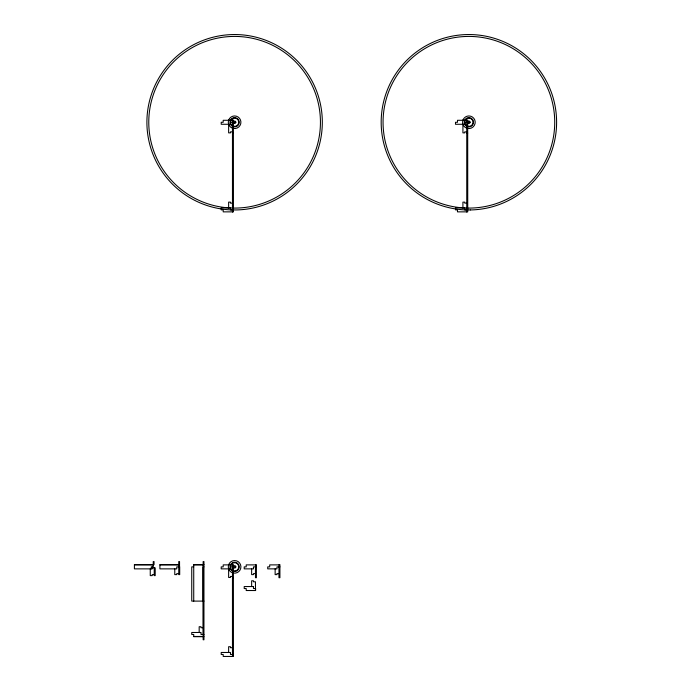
<?xml version="1.0" encoding="UTF-8"?>
<svg xmlns="http://www.w3.org/2000/svg" width="691" height="691" viewBox="0 0 691 691"><rect width="100%" height="100%" fill="white"/><g stroke="black" fill="none" stroke-linecap="round" stroke-linejoin="round"><path stroke-width="1.04" d="M232.617 120.294L223.202 120.294L223.202 122.281L221.206 122.281L221.206 124.276L230.466 124.276L230.466 122.281L233.411 122.281M466.9 120.294L457.485 120.294L457.485 122.281L455.49 122.281L455.49 124.276L464.749 124.276L464.749 122.281L467.695 122.281M232.617 122.255L235.804 122.255M466.9 122.255L470.087 122.255M232.461 131.877L230.466 131.877L230.466 132.871L228.635 132.871L228.635 124.276M466.745 131.877L464.749 131.877L464.749 132.871L462.918 132.871L462.918 124.276M232.461 133.113L233.411 133.113L233.454 211.861L223.202 211.861L223.202 209.865L221.206 209.865L221.206 207.879L230.466 207.879L230.466 209.865L235.976 209.952A87.714 87.714 0 0 0 312.557 82.03A87.714 87.714 0 0 0 163.922 70.318A87.714 87.714 0 0 0 219.522 208.656L222.243 209.088A87.714 87.714 0 0 0 230.466 209.865L233.454 209.865M466.745 133.113L467.695 133.113L467.738 211.861L457.485 211.861L457.485 209.865L455.49 209.865L455.49 207.879L464.749 207.879L464.749 209.865L467.505 209.952M232.461 203.119L230.466 203.119L230.466 202.126L228.635 202.126L228.635 207.879L234.024 208.086A85.831 85.831 0 0 0 310.104 81.417A85.831 85.831 0 0 0 162.454 75.768A85.831 85.831 0 0 0 228.635 207.879M466.745 203.119L464.749 203.119L464.749 202.126L462.918 202.126L462.918 207.879L468.308 208.086A85.831 85.831 0 0 0 544.387 81.417A85.831 85.831 0 0 0 396.738 75.768A85.831 85.831 0 0 0 462.918 207.879M179.548 564.651L159.915 564.651L159.915 568.866L176.758 568.866L176.758 566.879L179.703 566.879L179.703 574.618L178.753 574.618L178.753 561.567L179.548 561.567L179.548 566.879M203.949 564.651L193.73 564.651L193.73 601.101M134.408 564.884L153.247 564.884M159.915 564.884L178.753 564.884M193.73 564.884L203.154 564.884M232.617 564.884L223.202 564.884L223.202 566.879L221.206 566.879L221.206 568.866L230.466 568.866L230.466 566.879L235.804 566.845A1.192 1.192 0 0 0 234.007 565.808A1.192 1.192 0 0 0 234.007 567.881A1.192 1.192 0 0 0 235.804 566.845M255.618 564.884L246.203 564.884L246.203 566.879L244.208 566.879L244.208 568.866L253.467 568.866L253.467 566.879L256.413 566.845M279.121 564.884L269.697 564.884L269.697 566.879L267.711 566.879L267.711 568.866L276.97 568.866L276.97 566.879L279.915 566.879M193.73 566.879L191.744 566.879L191.744 601.101L203.949 601.101M203.949 566.879L202.99 566.879L202.99 634.468M152.245 567.872L155.199 567.872L155.199 575.612L154.24 575.612L154.24 567.872M178.753 573.625L176.758 573.625L176.758 574.618L174.771 574.618L174.771 568.866M255.463 573.625L253.467 573.625L253.467 574.618L251.636 574.618L251.636 568.866M278.957 573.625L276.97 573.625L276.97 574.618L275.139 574.618L275.139 568.866M154.24 574.618L152.245 574.618L152.245 575.612L150.258 575.612L150.258 568.866M232.461 576.467L230.466 576.467L230.466 577.46L228.635 577.46L228.635 568.866M232.461 577.711L233.411 577.711L233.454 656.45L223.202 656.45L223.202 654.463L221.206 654.463L221.206 652.468L230.466 652.468L230.466 654.463L233.454 654.463M202.99 627.722L201.003 627.722L201.003 626.728L199.172 626.728L199.172 632.481M203.949 634.468L201.003 634.468L201.003 632.481L191.744 632.481L191.744 634.468L193.73 634.468L193.73 636.696L203.949 636.696M193.73 636.463L203.154 636.463M232.461 647.709L230.466 647.709L230.466 646.716L228.635 646.716L228.635 652.468M467.695 133.113L467.695 120.053L466.9 120.053L466.9 122.281M466.9 209.865L466.9 211.861M466.745 120.294L466.745 211.861M279.121 566.879L279.121 564.651L279.915 564.651L279.915 577.711L278.957 577.711L278.957 566.879M255.618 566.879L255.618 564.651L256.413 564.651L256.413 577.711L255.463 577.711L255.463 566.879M255.463 590.529L255.463 581.787L253.467 581.787L253.467 580.794L251.636 580.794L251.636 586.547M233.411 133.113L233.411 120.053L232.617 120.053L232.617 122.281M233.411 577.711L233.411 564.651L232.617 564.651L232.617 566.879M232.617 209.865L232.617 211.861M232.617 654.463L232.617 656.45M232.461 120.294L232.461 211.861M232.461 564.884L232.461 656.45M203.154 601.101L203.154 561.567L203.949 561.567L203.949 639.78L203.154 639.78L203.154 634.468M152.245 566.879L152.245 568.866L134.408 568.866L134.408 564.651L154.041 564.651L154.041 561.567L153.247 561.567L153.247 566.879L151.251 566.879L151.251 568.866M228.712 120.001L228.583 120.381A6.305 6.305 0 0 0 232.357 128.146L232.461 128.172A5.528 5.528 0 0 0 233.411 128.44L233.506 128.457A6.305 6.305 0 0 0 240.736 123.741A6.305 6.305 0 0 0 236.477 116.235A6.305 6.305 0 0 0 228.712 120.001M228.712 564.599L228.583 564.97A6.305 6.305 0 0 0 232.357 572.735L232.461 572.77A5.528 5.528 0 0 0 233.411 573.029L233.506 573.055A6.305 6.305 0 0 0 240.736 568.339A6.305 6.305 0 0 0 236.477 560.824A6.305 6.305 0 0 0 228.712 564.599M462.996 120.001L462.866 120.381A6.305 6.305 0 0 0 466.641 128.146L466.745 128.172A5.528 5.528 0 0 0 467.695 128.44L467.79 128.457A6.305 6.305 0 0 0 475.019 123.741A6.305 6.305 0 0 0 470.761 116.235A6.305 6.305 0 0 0 462.996 120.001M230.535 120.087L230.405 120.355A4.604 4.604 0 0 0 232.444 126.323A4.561 4.561 0 0 0 233.247 126.652L233.523 126.729A4.604 4.604 0 0 0 238.982 123.706A4.604 4.604 0 0 0 236.417 118.014A4.604 4.604 0 0 0 230.535 120.087M230.535 564.685L230.405 564.944A4.604 4.604 0 0 0 232.444 570.913A4.561 4.561 0 0 0 233.247 571.25L233.523 571.327A4.604 4.604 0 0 0 238.982 568.296A4.604 4.604 0 0 0 236.417 562.612A4.604 4.604 0 0 0 230.535 564.685M464.818 120.087L464.689 120.355A4.604 4.604 0 0 0 466.727 126.323A4.561 4.561 0 0 0 467.531 126.652L467.807 126.729A4.604 4.604 0 0 0 473.266 123.706A4.604 4.604 0 0 0 470.701 118.014A4.604 4.604 0 0 0 464.818 120.087M470.26 209.952L464.749 209.865A87.714 87.714 0 0 1 456.526 209.088L453.806 208.656A87.714 87.714 0 0 1 398.206 70.318A87.714 87.714 0 0 1 546.84 82.03A87.714 87.714 0 0 1 470.26 209.952M253.467 586.547L244.208 586.547L244.208 588.533L246.203 588.533L246.203 590.529L255.618 590.529L255.618 588.533L253.467 588.533L253.467 586.547M467.893 126.272L467.643 126.203A4.137 4.137 0 0 1 466.926 125.892L466.701 125.762A4.137 4.137 0 0 1 466.572 118.817A4.137 4.137 0 0 1 472.964 121.53A4.137 4.137 0 0 1 467.893 126.272M233.61 126.272L233.359 126.203A4.137 4.137 0 0 1 232.642 125.892L232.418 125.762A4.137 4.137 0 0 1 232.288 118.817A4.137 4.137 0 0 1 238.68 121.53A4.137 4.137 0 0 1 233.61 126.272M233.61 570.861L233.359 570.792A4.137 4.137 0 0 1 232.642 570.49L232.418 570.36A4.137 4.137 0 0 1 232.288 563.415A4.137 4.137 0 0 1 238.68 566.119A4.137 4.137 0 0 1 233.61 570.861M233.765 123.093A1.192 1.192 0 0 0 235.761 122.557A1.192 1.192 0 0 0 234.301 121.098A1.192 1.192 0 0 0 233.765 123.093M468.049 123.093A1.192 1.192 0 0 0 470.044 122.557A1.192 1.192 0 0 0 468.584 121.098A1.192 1.192 0 0 0 468.049 123.093"/></g></svg>
